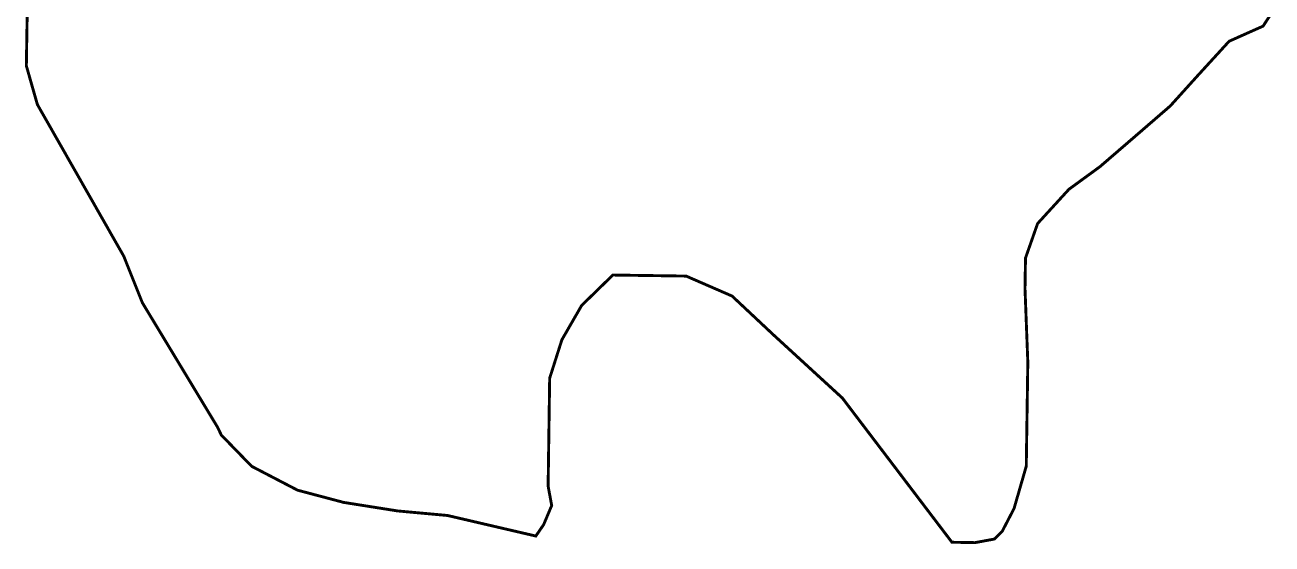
# Model space of a CAD drawing. Header units: metres. Extents: x 257673 to 289848, y 2129691 to 2228029.
# Drawn here: x 275568 to 276854, y 2156974 to 2157510 of the extents above; entities that cross this region are included whole.
import ezdxf

# ---------------------------------------------------------------- set-up
doc = ezdxf.new("R2010")
doc.units = ezdxf.units.M
doc.header["$MEASUREMENT"] = 0
doc.layers.add('HAZARDS LINE', color=1, linetype='Continuous')

msp = doc.modelspace()

# ---------------------------------------------------------------- linework, layer by layer
at = {"layer": 'HAZARDS LINE', "lineweight": 18}
msp.add_lwpolyline([(275570.1, 2157523, 2.98, 2.98, 0), (275569.2, 2157467.3, 2.98, 2.98, 0), (275580.6, 2157427.4, 2.98, 2.98, 0), (275669.7, 2157271, 2.98, 2.98, 0), (275688.9, 2157223, 2.98, 2.98, 0), (275766.5, 2157094.6, 2.98, 2.98, 0), (275770.3, 2157086.6, 2.98, 2.98, 0), (275801.7, 2157054.3, 2.98, 2.98, 0), (275849, 2157029.7, 2.98, 2.98, 0), (275896.5, 2157017.1, 2.98, 2.98, 0), (275952.1, 2157008.3, 2.98, 2.98, 0), (276003.7, 2157003.6, 2.98, 2.98, 0), (276094.8, 2156982.4, 2.98, 2.98, 0), (276102.9, 2156994.2, 2.98, 2.98, 0), (276111.2, 2157013.9, 2.98, 2.98, 0), (276107.5, 2157033.9, 2.98, 2.98, 0), (276109.1, 2157145.2, 2.98, 2.98, 0), (276121.7, 2157184.8, 2.98, 2.98, 0), (276142.1, 2157220.2, 2.98, 2.98, 0), (276174.3, 2157251.6, 2.98, 2.98, 0), (276249.9, 2157250.5, 2.98, 2.98, 0), (276297.3, 2157229.9, 2.98, 2.98, 0), (276340.4, 2157189.5, 2.98, 2.98, 0), (276411, 2157124.8, 2.98, 2.98, 0), (276524.1, 2156976, 2.98, 2.98, 0), (276547.9, 2156975.6, 2.98, 2.98, 0), (276567.9, 2156979.3, 2.98, 2.98, 0), (276575.9, 2156987.1, 2.98, 2.98, 0), (276588.2, 2157010.8, 2.98, 2.98, 0), (276600.8, 2157054.4, 2.98, 2.98, 0), (276602.4, 2157161.7, 2.98, 2.98, 0), (276599.5, 2157237.3, 2.98, 2.98, 0), (276600, 2157269.1, 2.98, 2.98, 0), (276612.5, 2157304.7, 2.98, 2.98, 0), (276644.8, 2157340, 2.98, 2.98, 0), (276676.9, 2157363.4, 2.98, 2.98, 0), (276713.2, 2157394.7, 2.98, 2.98, 0), (276749.4, 2157426, 2.98, 2.98, 0), (276777.7, 2157457.3, 2.98, 2.98, 0), (276810.1, 2157492.7, 2.98, 2.98, 0), (276845.1, 2157508.3, 2.99, 2.99, 0), (276852.9, 2157520.2, 2.99, 2.99, 0)], format="xyseb", dxfattribs=at)

doc.saveas('drawing.dxf')
